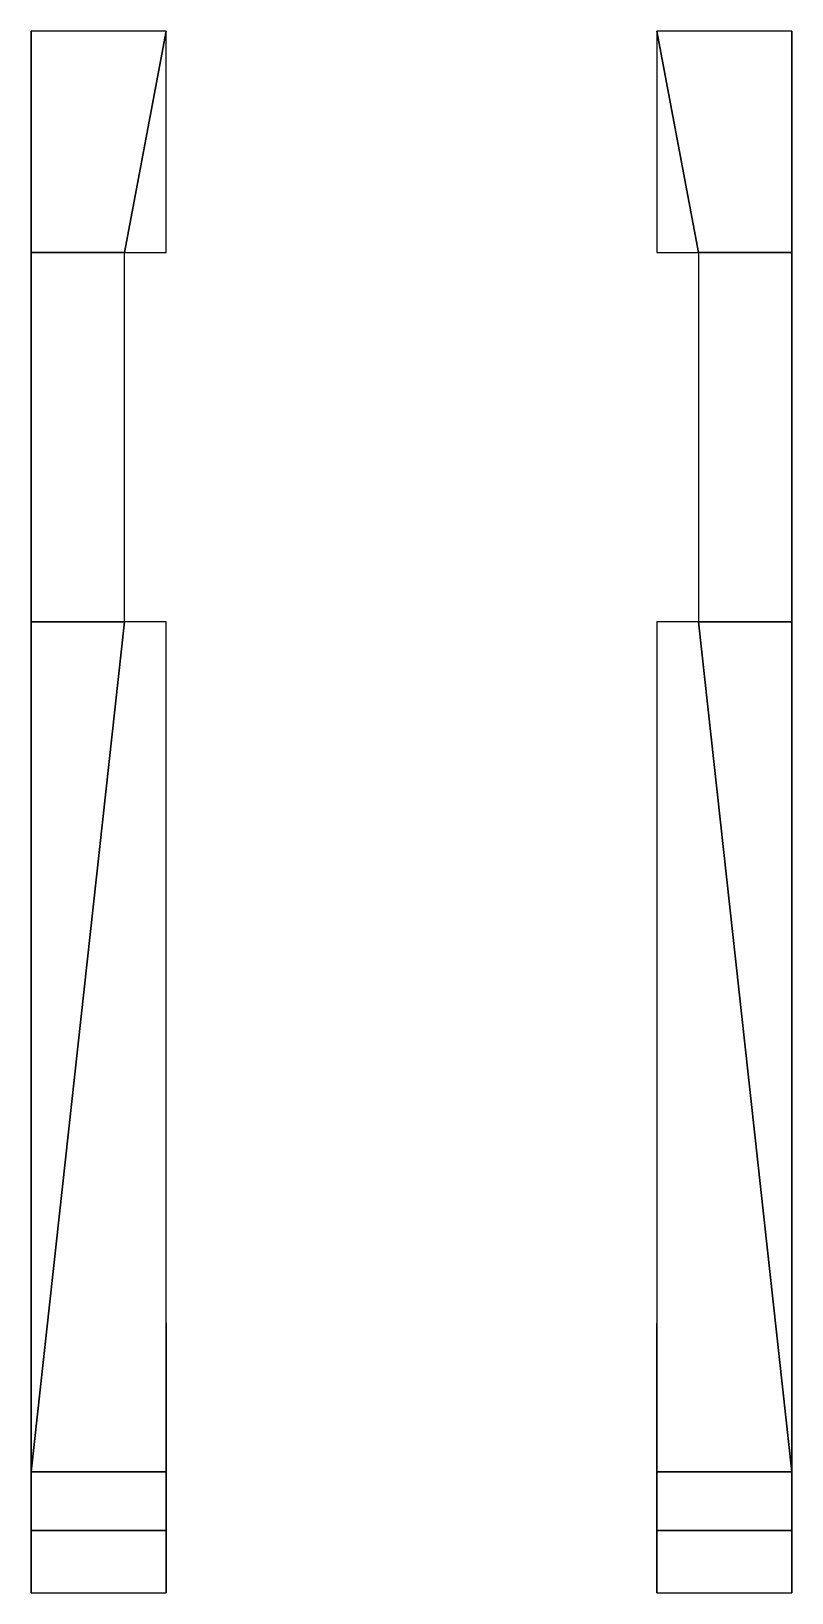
# Model space of a CAD drawing. Extents: x -1.1 to 1.1, y -2.21 to 2.31.
import ezdxf

# ---------------------------------------------------------------- set-up
doc = ezdxf.new("R2010")
doc.units = 0
doc.layers.add('FENDERS', color=6, linetype='CONTINUOUS')

msp = doc.modelspace()

# ---------------------------------------------------------------- linework, layer by layer
at = {"layer": 'FENDERS'}
for points in [[(-0.83, 1.67, 0.97), (-0.71, 2.31, 0.94), (-1.1, 2.31, 0.94), (-1.1, 1.67, 0.97)], [(-1.1, 1.67, 0.97), (-1.1, 2.31, 0.94), (-1.1, 2.31, 0.91), (-1.1, 1.67, 0.94)], [(-0.71, 1.67, 0.97), (-0.71, 2.31, 0.94), (-0.71, 2.31, 0.94), (-0.83, 1.67, 0.97)], [(1.1, 1.67, 0.97), (1.1, 2.31, 0.94), (0.71, 2.31, 0.94), (0.83, 1.67, 0.97)], [(0.83, 1.67, 0.97), (0.71, 2.31, 0.94), (0.71, 2.31, 0.94), (0.71, 1.67, 0.97)], [(1.1, 1.67, 0.94), (1.1, 2.31, 0.91), (1.1, 2.31, 0.94), (1.1, 1.67, 0.97)], [(-0.83, 0.6, 1.01), (-0.83, 1.67, 0.97), (-1.1, 1.67, 0.97), (-1.1, 0.6, 1.01)], [(-1.1, 0.6, 1.01), (-1.1, 1.67, 0.97), (-1.1, 1.67, 0.94), (-1.1, 0.6, 0.98)], [(1.1, 0.6, 1.01), (1.1, 1.67, 0.97), (0.83, 1.67, 0.97), (0.83, 0.6, 1.01)], [(1.1, 0.6, 0.98), (1.1, 1.67, 0.94), (1.1, 1.67, 0.97), (1.1, 0.6, 1.01)], [(-1.1, -1.86, 1.1), (-1.1, 0.6, 1.01), (-1.1, 0.6, 0.98), (-1.1, -1.86, 1.07)], [(-0.71, -1.86, 1.1), (-0.71, 0.6, 1.01), (-0.83, 0.6, 1.01), (-1.1, -1.86, 1.1)], [(-1.1, -1.86, 1.1), (-0.83, 0.6, 1.01), (-1.1, 0.6, 1.01), (-1.1, -1.86, 1.1)], [(1.1, -1.86, 1.1), (0.83, 0.6, 1.01), (0.71, 0.6, 1.01), (0.71, -1.86, 1.1)], [(1.1, -1.86, 1.1), (1.1, 0.6, 1.01), (0.83, 0.6, 1.01), (1.1, -1.86, 1.1)], [(1.1, -1.86, 1.07), (1.1, 0.6, 0.98), (1.1, 0.6, 1.01), (1.1, -1.86, 1.1)], [(-0.71, -2.07, 0.82), (-0.71, -1.46, 1), (-0.71, -1.4298, 1.0843), (-0.71, -1.86, 1.1)], [(0.71, -1.86, 1.1), (0.71, -1.4298, 1.0843), (0.71, -1.46, 1), (0.71, -2.07, 0.82)], [(-1.1, -2.03, 1.09), (-1.1, -1.86, 1.1), (-1.1, -1.86, 1.07), (-1.1, -2.03, 1.06)], [(-0.71, -2.03, 1.09), (-0.71, -1.86, 1.1), (-1.1, -1.86, 1.1), (-1.1, -2.03, 1.09)], [(-0.71, -2.07, 0.82), (-0.71, -2.07, 0.82), (-0.71, -1.86, 1.1), (-0.71, -2.03, 1.09)], [(1.1, -2.03, 1.09), (1.1, -1.86, 1.1), (0.71, -1.86, 1.1), (0.71, -2.03, 1.09)], [(0.71, -2.03, 1.09), (0.71, -1.86, 1.1), (0.71, -2.07, 0.82)], [(1.1, -2.03, 1.06), (1.1, -1.86, 1.07), (1.1, -1.86, 1.1), (1.1, -2.03, 1.09)], [(-1.1, -2.21, 1.03), (-1.1, -2.03, 1.09), (-1.1, -2.03, 1.06), (-1.1, -2.19, 1)], [(-0.71, -2.21, 1.03), (-0.71, -2.03, 1.09), (-1.1, -2.03, 1.09), (-1.1, -2.21, 1.03)], [(-0.71, -2.07, 0.82), (-0.71, -2.07, 0.82), (-0.71, -2.03, 1.09), (-0.71, -2.21, 1.03)], [(1.1, -2.21, 1.03), (1.1, -2.03, 1.09), (0.71, -2.03, 1.09), (0.71, -2.21, 1.03)], [(0.71, -2.21, 1.03), (0.71, -2.03, 1.09), (0.71, -2.07, 0.82)], [(1.1, -2.19, 1), (1.1, -2.03, 1.06), (1.1, -2.03, 1.09), (1.1, -2.21, 1.03)]]:
    msp.add_3dface(points, dxfattribs=at)

doc.saveas('drawing.dxf')
